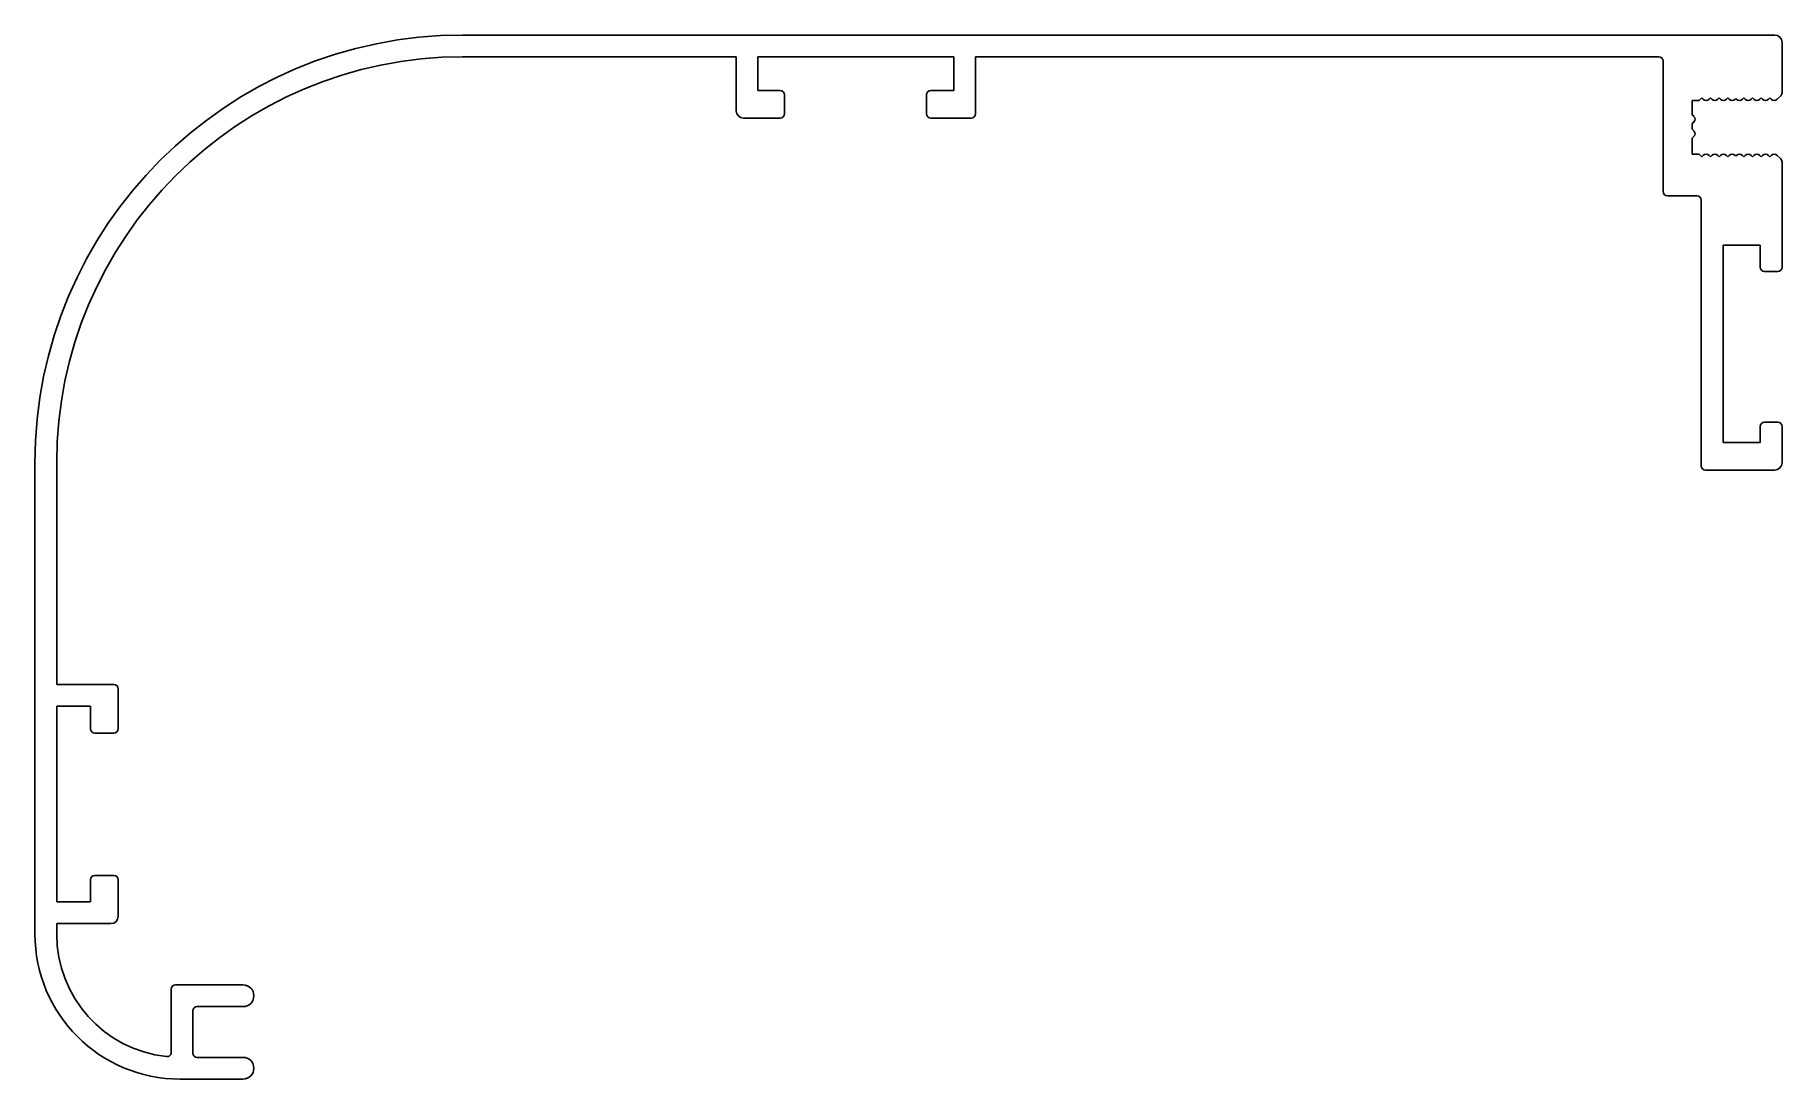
# Model space of a CAD drawing. Extents: x 2 to 123, y 2 to 74.
import ezdxf

# ---------------------------------------------------------------- set-up
doc = ezdxf.new("R2010")
doc.units = 0
doc.layers.get('0').update_dxf_attribs({"linetype": 'CONTINUOUS'})

msp = doc.modelspace()

# ---------------------------------------------------------------- linework, layer by layer
for p, q in [((31.67, 73.97), (122.17, 73.97)), ((50.54, 72.47), (31.67, 72.47)), ((50.54, 68.74), (50.54, 72.47)), ((52.04, 72.47), (52.04, 70.14)), ((65.54, 72.47), (52.04, 72.47)), ((65.54, 70.14), (65.54, 72.47)), ((67.04, 72.47), (67.04, 68.54)), ((114.17, 72.47), (67.04, 72.47)), ((122.67, 73.47), (122.67, 69.99)), ((114.47, 63.17), (114.47, 72.17)), ((52.04, 70.14), (53.56, 70.14)), ((63.96, 70.14), (65.54, 70.14)), ((53.86, 69.84), (53.86, 68.54)), ((63.66, 68.54), (63.66, 69.84)), ((116.47, 69.45), (116.47, 68.47)), ((116.96, 69.45), (116.47, 69.45)), ((117.13, 69.63), (116.96, 69.45)), ((117.22, 69.54), (117.13, 69.63)), ((117.73, 69.63), (117.64, 69.54)), ((117.82, 69.54), (117.73, 69.63)), ((118.33, 69.63), (118.24, 69.54)), ((118.42, 69.54), (118.33, 69.63)), ((118.93, 69.63), (118.84, 69.54)), ((119.02, 69.54), (118.93, 69.63)), ((119.48, 69.58), (119.44, 69.54)), ((119.52, 69.54), (119.48, 69.58)), ((120.03, 69.63), (119.94, 69.54)), ((120.12, 69.54), (120.03, 69.63)), ((120.63, 69.63), (120.54, 69.54)), ((120.72, 69.54), (120.63, 69.63)), ((121.23, 69.63), (121.14, 69.54)), ((121.32, 69.54), (121.23, 69.63)), ((121.83, 69.63), (121.74, 69.54)), ((121.92, 69.54), (121.83, 69.63)), ((122.58, 69.78), (122.34, 69.54)), ((53.56, 68.24), (51.04, 68.24)), ((66.74, 68.24), (63.96, 68.24)), ((116.47, 68.47), (116.6, 68.34)), ((116.6, 67.99), (116.47, 67.86)), ((116.47, 67.86), (116.47, 67.47)), ((116.47, 67.47), (116.6, 67.34)), ((116.6, 66.99), (116.47, 66.86)), ((116.47, 66.86), (116.47, 65.75)), ((116.47, 65.75), (116.96, 65.75)), ((116.96, 65.75), (117.13, 65.58)), ((117.13, 65.58), (117.22, 65.66)), ((117.64, 65.66), (117.73, 65.58)), ((117.73, 65.58), (117.82, 65.66)), ((118.24, 65.66), (118.33, 65.58)), ((118.33, 65.58), (118.42, 65.66)), ((118.84, 65.66), (118.93, 65.58)), ((118.93, 65.58), (119.02, 65.66)), ((119.44, 65.66), (119.48, 65.63)), ((119.48, 65.63), (119.52, 65.66)), ((119.94, 65.66), (120.03, 65.58)), ((120.03, 65.58), (120.12, 65.66)), ((120.54, 65.66), (120.63, 65.58)), ((120.63, 65.58), (120.72, 65.66)), ((121.14, 65.66), (121.23, 65.58)), ((121.23, 65.58), (121.32, 65.66)), ((121.74, 65.66), (121.83, 65.58)), ((121.83, 65.58), (121.92, 65.66)), ((122.34, 65.66), (122.58, 65.43)), ((122.67, 65.21), (122.67, 57.97)), ((116.8, 62.87), (114.77, 62.87)), ((117.1, 44.27), (117.1, 62.57)), ((118.6, 59.47), (118.6, 45.87)), ((121.17, 59.47), (118.6, 59.47)), ((121.17, 57.97), (121.17, 59.47)), ((122.37, 57.67), (121.47, 57.67)), ((121.47, 47.27), (122.37, 47.27)), ((118.6, 45.87), (121.17, 45.87)), ((121.17, 45.87), (121.17, 46.97)), ((122.67, 46.97), (122.67, 44.47)), ((2.17, 11.97), (2.17, 44.47)), ((3.67, 44.47), (3.67, 29.19)), ((122.17, 43.97), (117.4, 43.97)), ((3.67, 29.19), (7.61, 29.19)), ((7.91, 28.89), (7.91, 26.12)), ((3.67, 27.69), (3.67, 14.19)), ((6.01, 27.69), (3.67, 27.69)), ((6.01, 26.12), (6.01, 27.69)), ((7.61, 25.82), (6.31, 25.82)), ((6.01, 14.19), (6.01, 15.72)), ((6.31, 16.02), (7.61, 16.02)), ((7.91, 15.72), (7.91, 13.19)), ((3.67, 14.19), (6.01, 14.19)), ((3.67, 12.69), (3.67, 11.97)), ((7.41, 12.69), (3.67, 12.69)), ((11.87, 8.47), (16.52, 8.47)), ((11.57, 3.82), (11.57, 8.17)), ((13.07, 6.67), (13.07, 3.77)), ((16.52, 6.97), (13.37, 6.97)), ((13.37, 3.47), (16.52, 3.47)), ((16.52, 1.97), (12.17, 1.97))]:
    msp.add_line(p, q)
for centre, radius, start, end in [((31.67, 44.47), 29.5, 90, 180), ((122.17, 73.47), 0.5, 360, 90), ((31.67, 44.47), 28, 90, 180), ((114.17, 72.17), 0.3, 0, 90), ((53.56, 69.84), 0.3, 0, 90), ((63.96, 69.84), 0.3, 90, 180), ((122.37, 69.99), 0.3, 315, 0), ((51.04, 68.74), 0.5, 180, 270), ((117.43, 69.75), 0.3, 225, 315), ((118.03, 69.75), 0.3, 225, 315), ((118.63, 69.75), 0.3, 225, 315), ((119.23, 69.75), 0.3, 225, 315), ((119.73, 69.75), 0.3, 225, 315), ((120.33, 69.75), 0.3, 225, 315), ((120.93, 69.75), 0.3, 225, 315), ((121.53, 69.75), 0.3, 225, 315), ((122.13, 69.75), 0.3, 225, 315), ((53.56, 68.54), 0.3, 270, 0), ((63.96, 68.54), 0.3, 180, 270), ((66.74, 68.54), 0.3, 270, 0), ((116.42, 68.16), 0.25, 315, 45), ((116.42, 67.16), 0.25, 315, 45), ((117.43, 65.45), 0.3, 45, 135), ((118.03, 65.45), 0.3, 45, 135), ((118.63, 65.45), 0.3, 45, 135), ((119.23, 65.45), 0.3, 45, 135), ((119.73, 65.45), 0.3, 45, 135), ((120.33, 65.45), 0.3, 45, 135), ((120.93, 65.45), 0.3, 45, 135), ((121.53, 65.45), 0.3, 45, 135), ((122.13, 65.45), 0.3, 45, 135), ((122.37, 65.21), 0.3, 0, 45), ((114.77, 63.17), 0.3, 180, 270), ((116.8, 62.57), 0.3, 0, 90), ((121.47, 57.97), 0.3, 180, 270), ((122.37, 57.97), 0.3, 270, 0), ((121.47, 46.97), 0.3, 90, 180), ((122.37, 46.97), 0.3, 0, 90), ((117.4, 44.27), 0.3, 180, 270), ((122.17, 44.47), 0.5, 270, 0), ((7.61, 28.89), 0.3, 0, 90), ((6.31, 26.12), 0.3, 180, 270), ((7.61, 26.12), 0.3, 270, 0), ((6.31, 15.72), 0.3, 90, 180), ((7.61, 15.72), 0.3, 0, 90), ((7.41, 13.19), 0.5, 270, 0), ((12.17, 11.97), 10, 180, 270), ((12.17, 11.97), 8.5, 180, 263.6987), ((11.87, 8.17), 0.3, 90, 180), ((16.52, 7.72), 0.75, 270, 90), ((13.37, 6.67), 0.3, 90, 180), ((11.27, 3.82), 0.3, 263.6987, 360), ((13.37, 3.77), 0.3, 180, 270), ((16.52, 2.72), 0.75, 270, 90)]:
    msp.add_arc(centre, radius, start, end)

doc.saveas('drawing.dxf')
